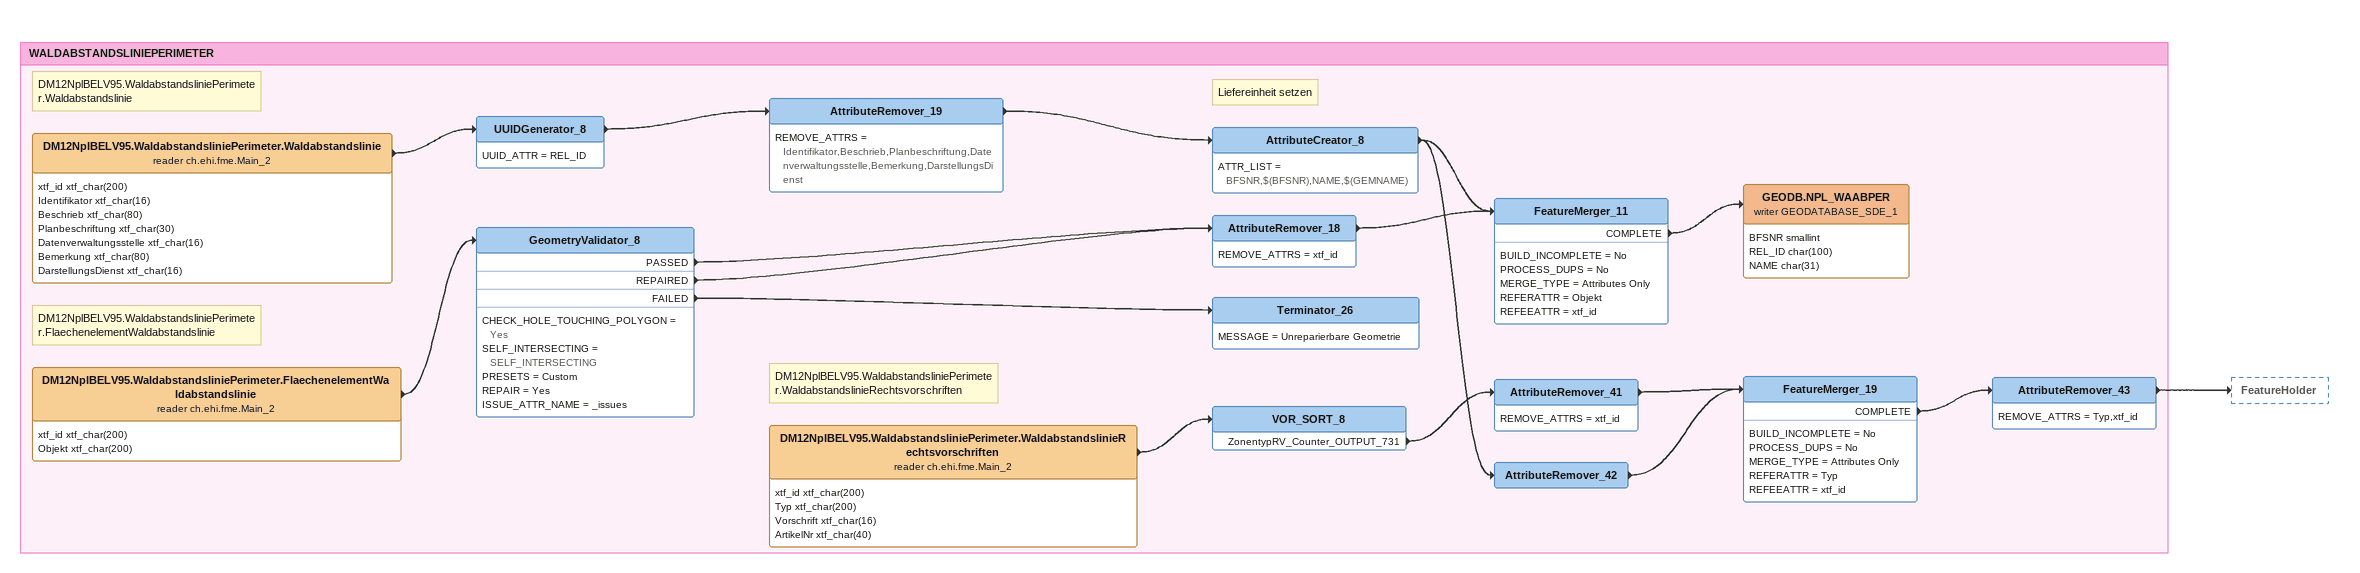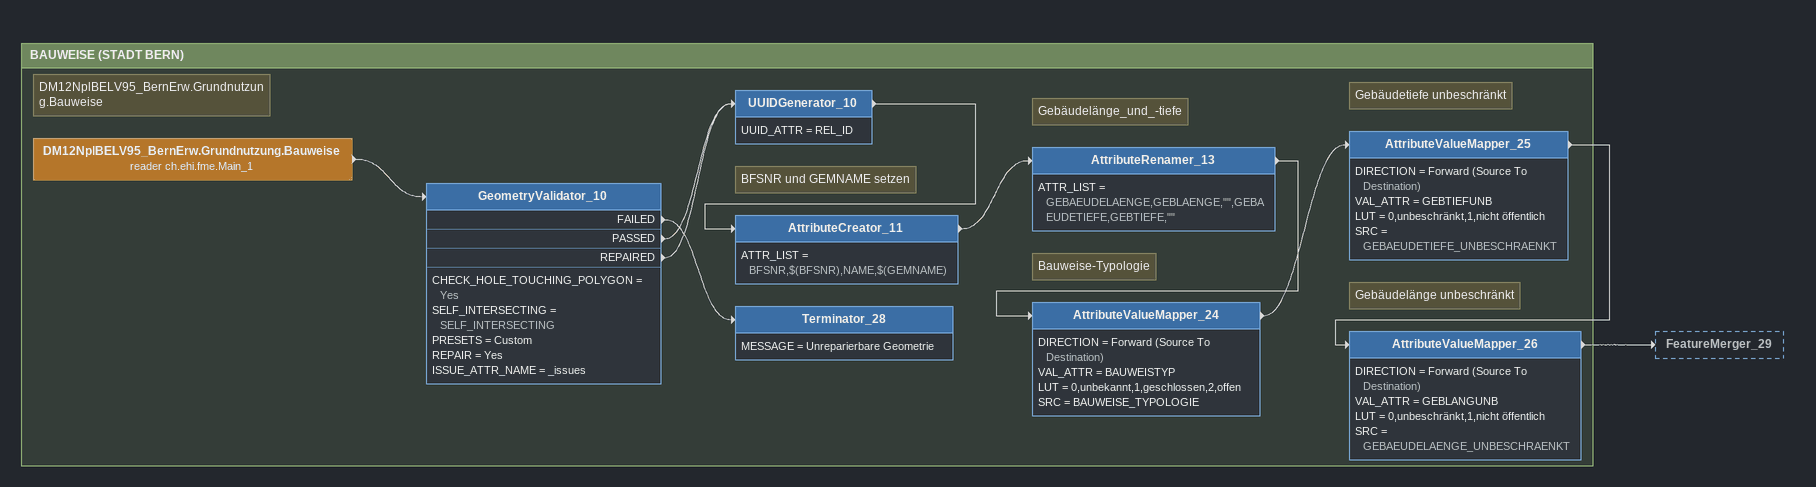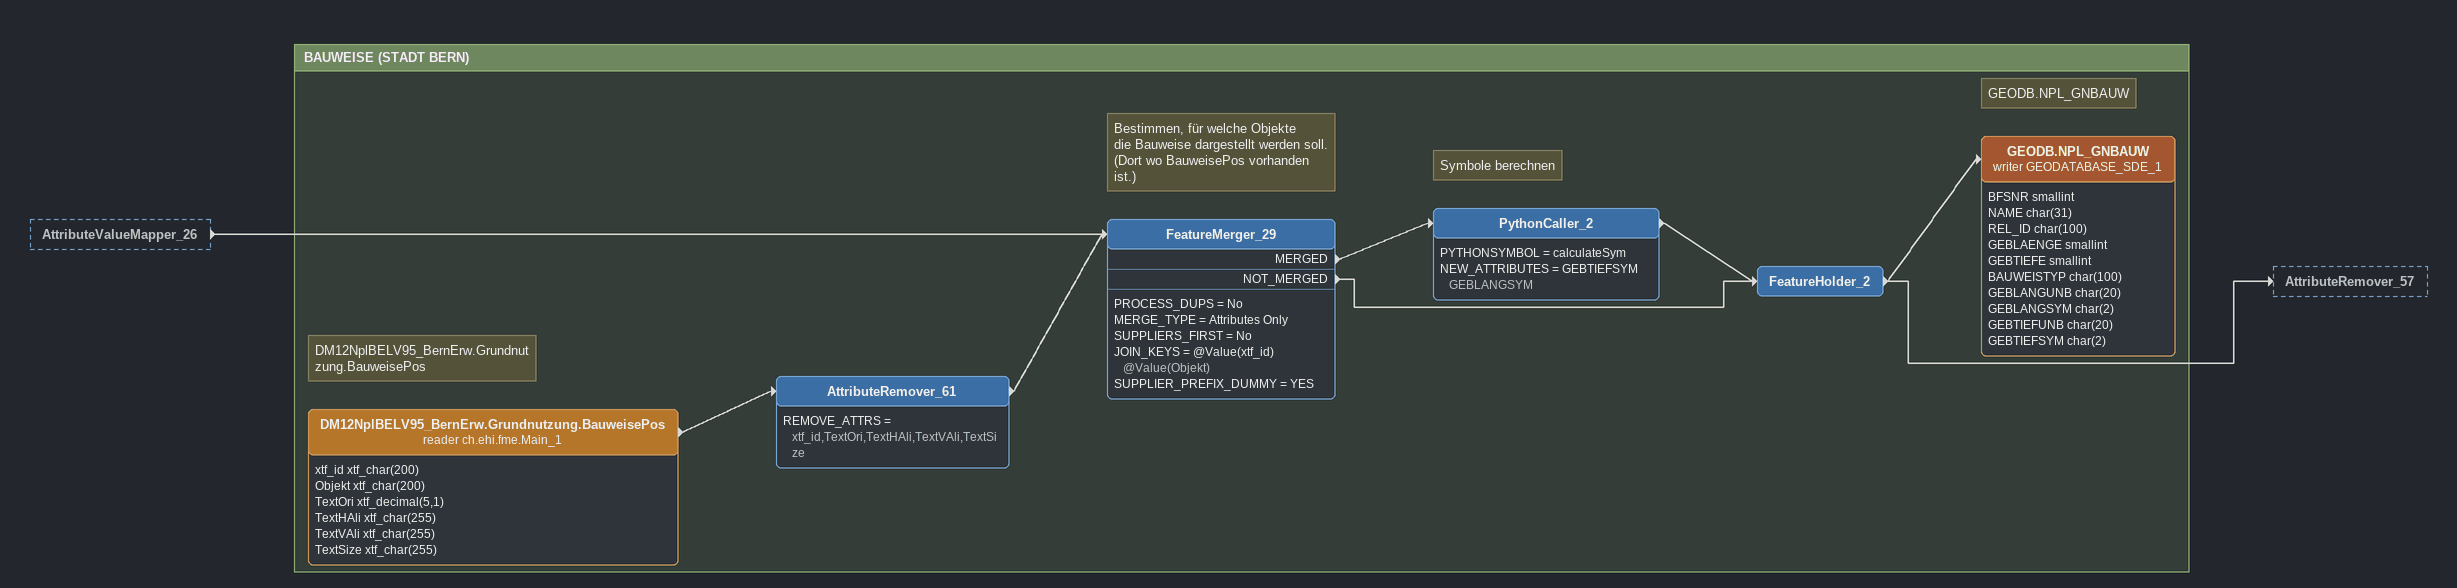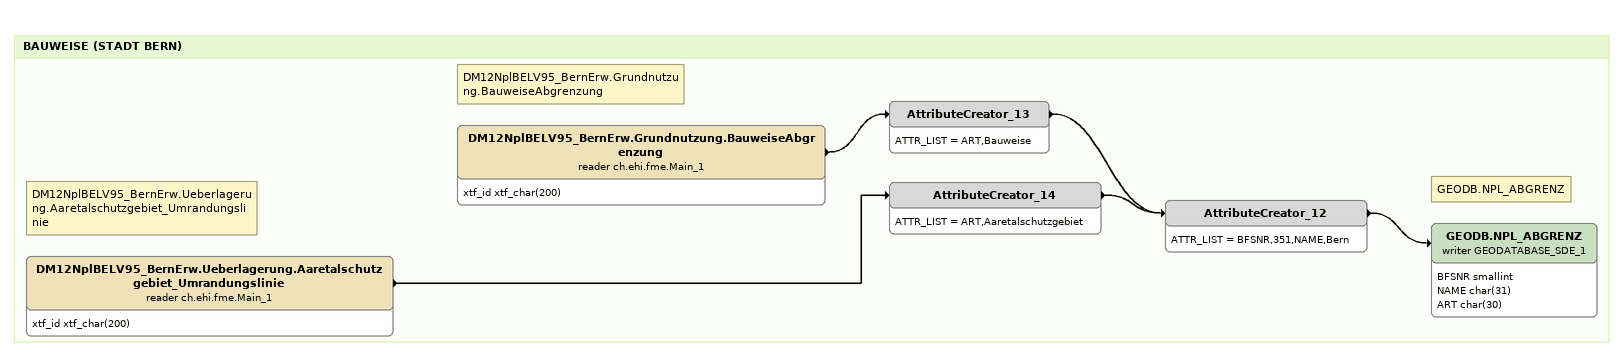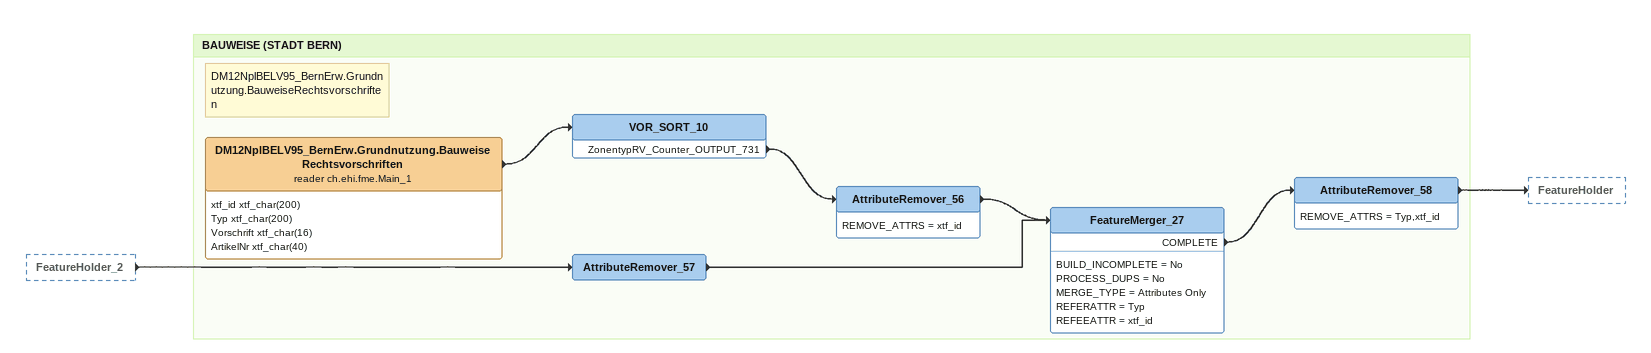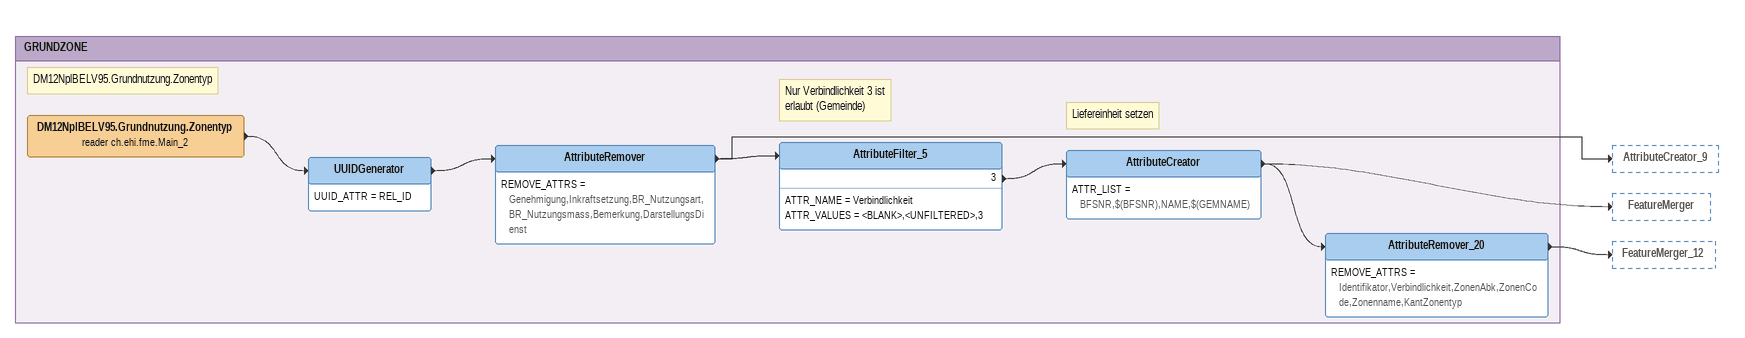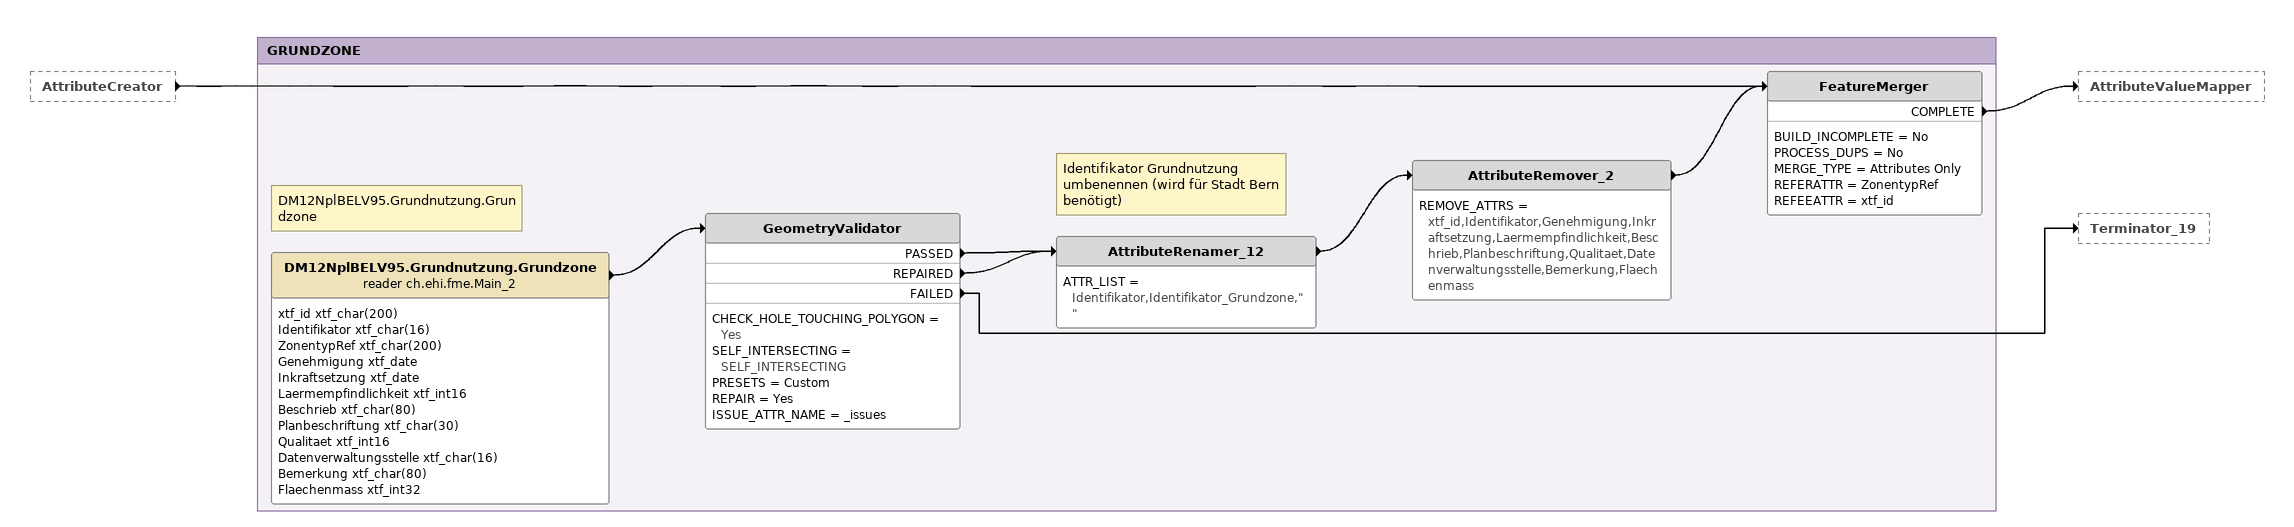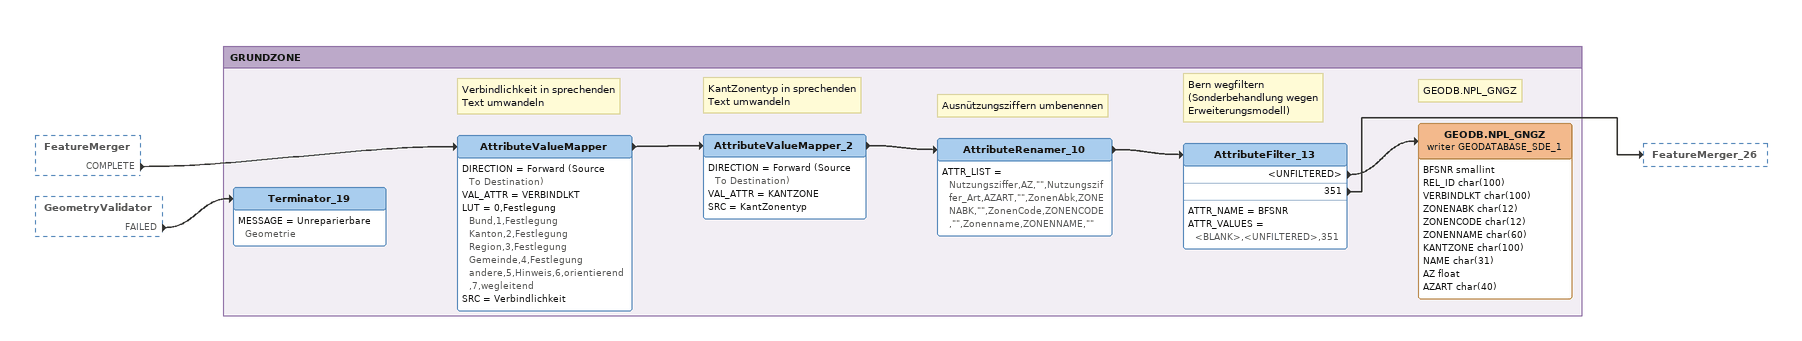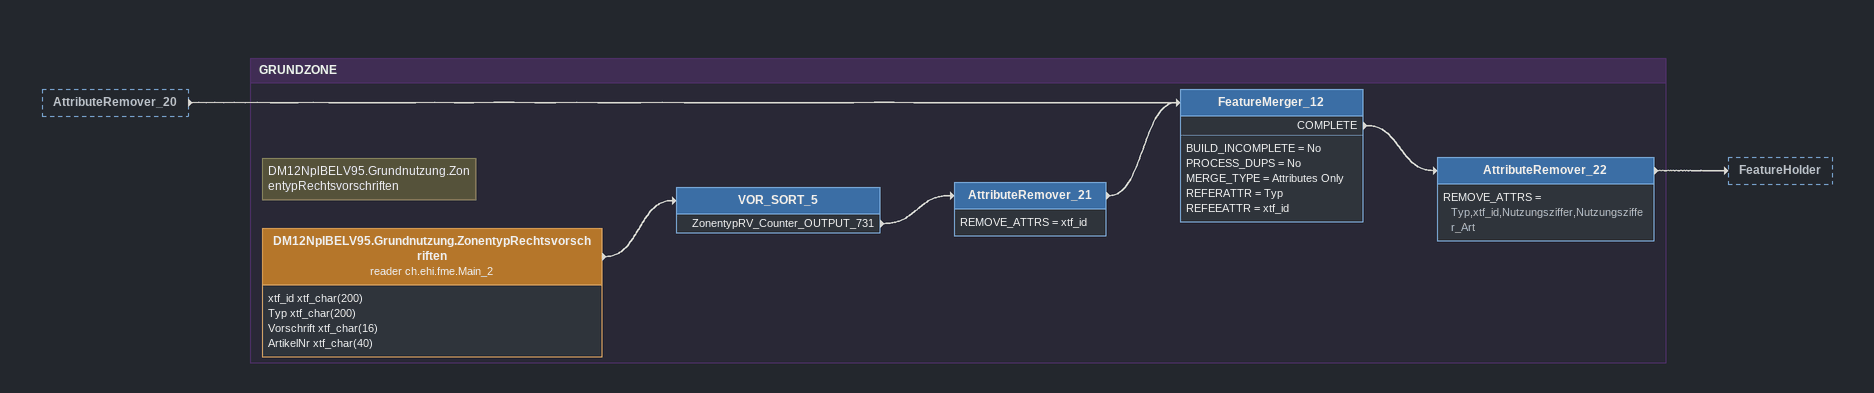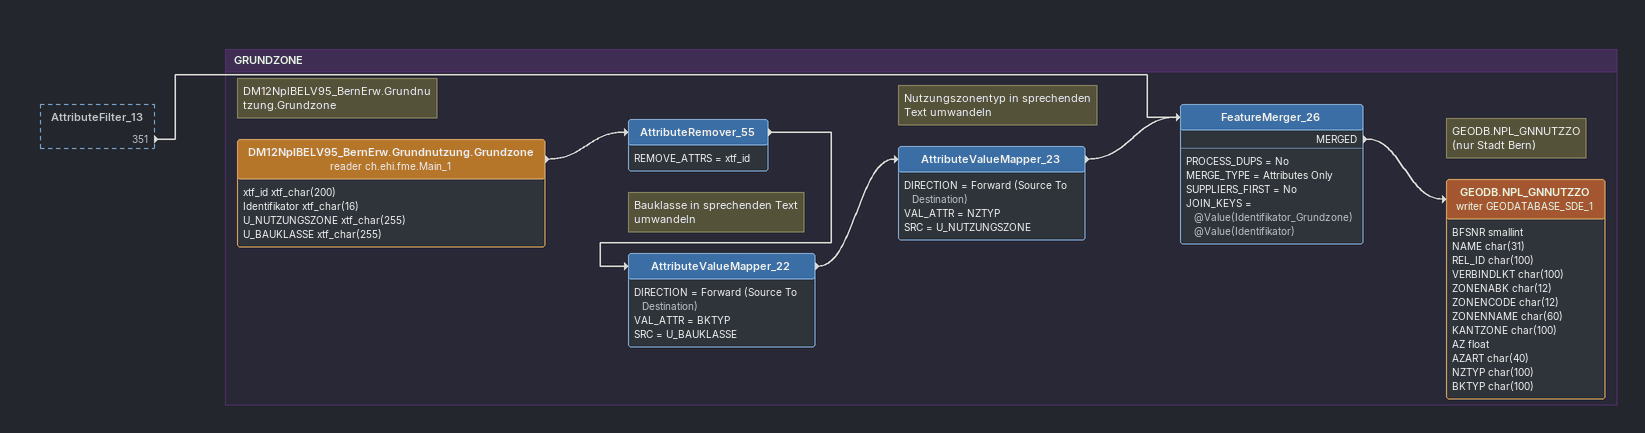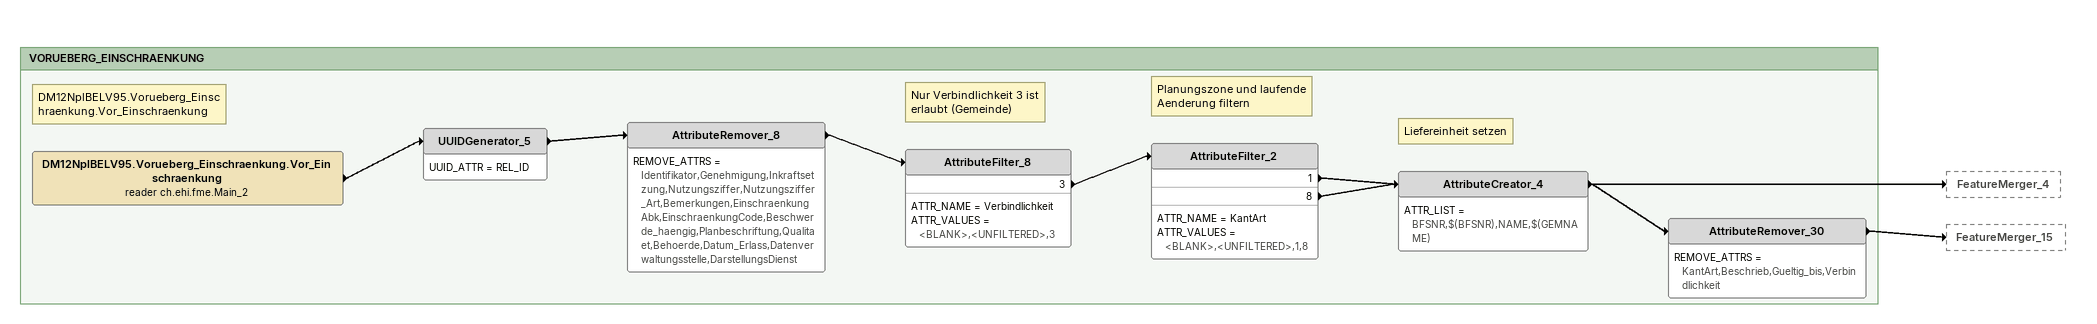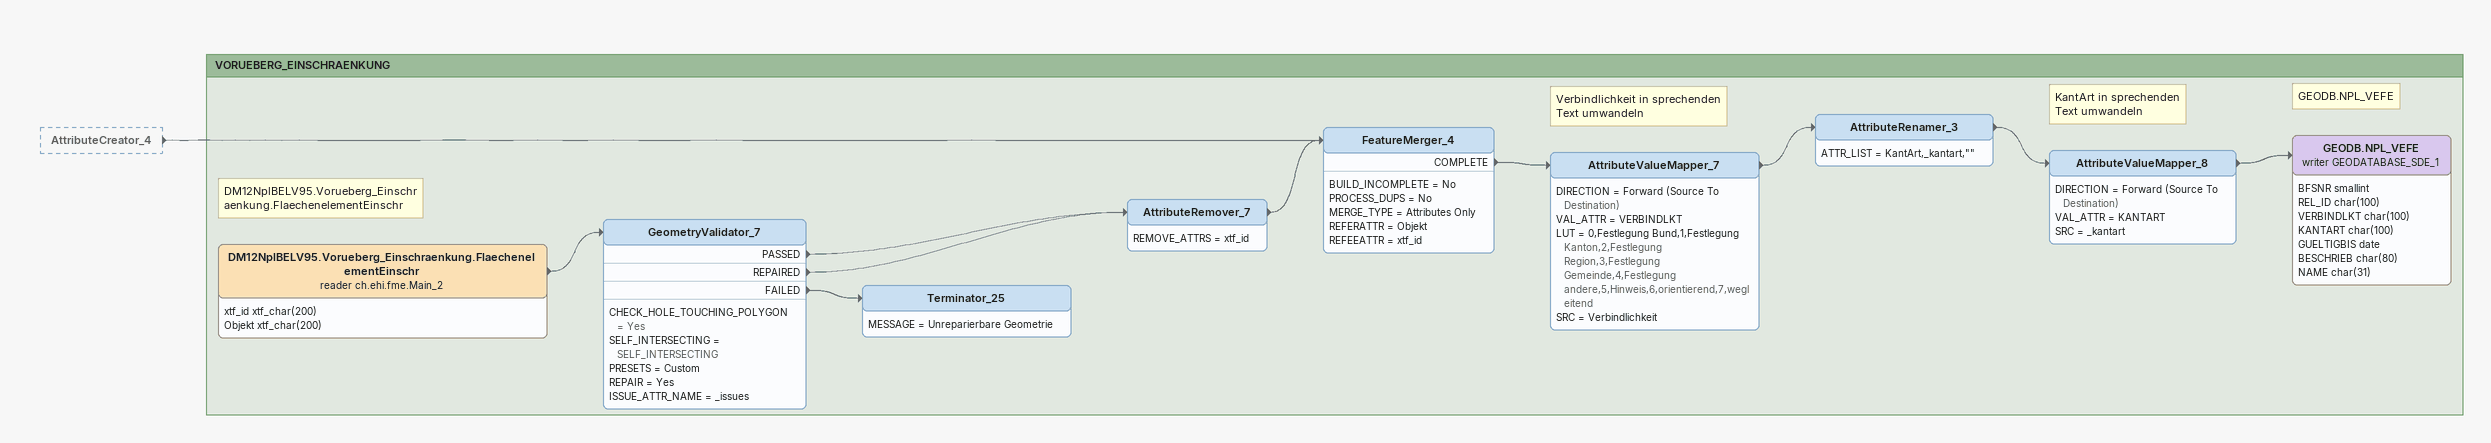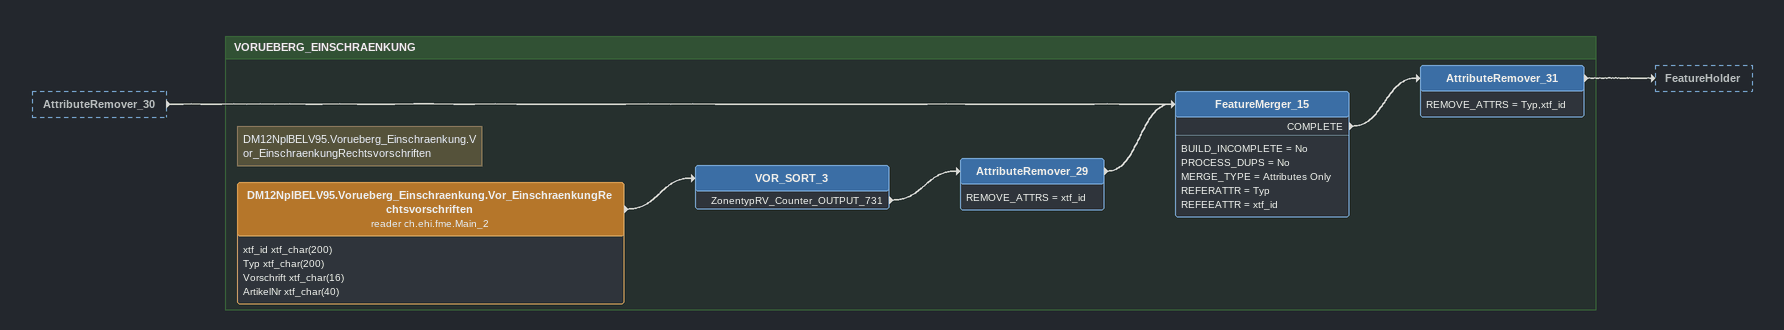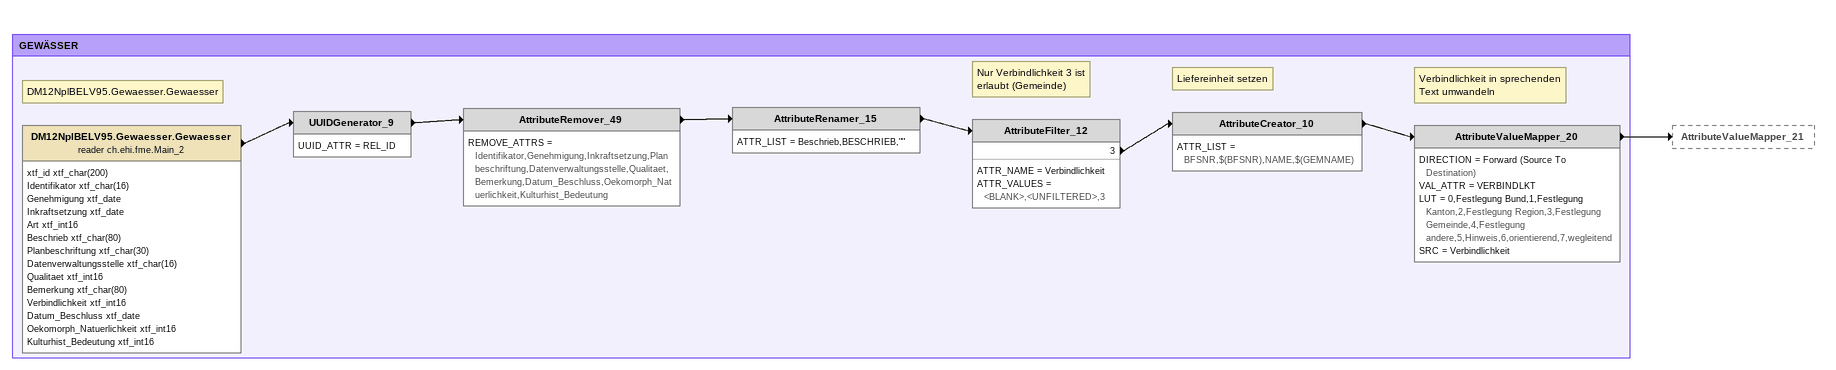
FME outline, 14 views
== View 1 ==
Bookmark: WALDABSTANDSLINIEPERIMETER
Note: DM12NplBELV95.WaldabstandsliniePerimeter.Waldabstandslinie
DM12NplBELV95.WaldabstandsliniePerimeter.Waldabstandslinie (reader ch.ehi.fme.Main_2)
    attributes: xtf_id xtf_char(200), Identifikator xtf_char(16), Beschrieb xtf_char(80), Planbeschriftung xtf_char(30), Datenverwaltungsstelle xtf_char(16), Bemerkung xtf_char(80), DarstellungsDienst xtf_char(16)
    -> UUIDGenerator_8
UUIDGenerator_8
    UUID_ATTR = REL_ID
    -> AttributeRemover_19
AttributeRemover_19
    REMOVE_ATTRS = Identifikator,Beschrieb,Planbeschriftung,Datenverwaltungsstelle,Bemerkung,DarstellungsDienst
    -> AttributeCreator_8
Note: Liefereinheit setzen
AttributeCreator_8
    ATTR_LIST = BFSNR,$(BFSNR),NAME,$(GEMNAME)
    -> FeatureMerger_11
    -> AttributeRemover_42
AttributeRemover_42
    -> FeatureMerger_19
Note: DM12NplBELV95.WaldabstandsliniePerimeter.FlaechenelementWaldabstandslinie
DM12NplBELV95.WaldabstandsliniePerimeter.FlaechenelementWaldabstandslinie (reader ch.ehi.fme.Main_2)
    attributes: xtf_id xtf_char(200), Objekt xtf_char(200)
    -> GeometryValidator_8
GeometryValidator_8
    CHECK_HOLE_TOUCHING_POLYGON = Yes
    SELF_INTERSECTING = SELF_INTERSECTING
    PRESETS = Custom
    REPAIR = Yes
    ISSUE_ATTR_NAME = _issues
    PASSED -> AttributeRemover_18
    REPAIRED -> AttributeRemover_18
    FAILED -> Terminator_26
AttributeRemover_18
    REMOVE_ATTRS = xtf_id
    -> FeatureMerger_11
FeatureMerger_11
    BUILD_INCOMPLETE = No
    PROCESS_DUPS = No
    MERGE_TYPE = Attributes Only
    REFERATTR = Objekt
    REFEEATTR = xtf_id
    COMPLETE -> GEODB.NPL_WAABPER (writer GEODATABASE_SDE_1)
GEODB.NPL_WAABPER (writer GEODATABASE_SDE_1)
    attributes: BFSNR smallint, REL_ID char(100), NAME char(31)
Terminator_26
    MESSAGE = Unreparierbare Geometrie
Note: DM12NplBELV95.WaldabstandsliniePerimeter.WaldabstandslinieRechtsvorschriften
DM12NplBELV95.WaldabstandsliniePerimeter.WaldabstandslinieRechtsvorschriften (reader ch.ehi.fme.Main_2)
    attributes: xtf_id xtf_char(200), Typ xtf_char(200), Vorschrift xtf_char(16), ArtikelNr xtf_char(40)
    -> VOR_SORT_8
VOR_SORT_8
    ZonentypRV_Counter_OUTPUT_731 -> AttributeRemover_41
AttributeRemover_41
    REMOVE_ATTRS = xtf_id
    -> FeatureMerger_19
FeatureMerger_19
    BUILD_INCOMPLETE = No
    PROCESS_DUPS = No
    MERGE_TYPE = Attributes Only
    REFERATTR = Typ
    REFEEATTR = xtf_id
    COMPLETE -> AttributeRemover_43
AttributeRemover_43
    REMOVE_ATTRS = Typ,xtf_id
    -> FeatureHolder

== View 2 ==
Bookmark: BAUWEISE (STADT BERN)
Note: DM12NplBELV95_BernErw.Grundnutzung.Bauweise
DM12NplBELV95_BernErw.Grundnutzung.Bauweise (reader ch.ehi.fme.Main_1)
    -> GeometryValidator_10
GeometryValidator_10
    CHECK_HOLE_TOUCHING_POLYGON = Yes
    SELF_INTERSECTING = SELF_INTERSECTING
    PRESETS = Custom
    REPAIR = Yes
    ISSUE_ATTR_NAME = _issues
    FAILED -> Terminator_28
    PASSED -> UUIDGenerator_10
    REPAIRED -> UUIDGenerator_10
UUIDGenerator_10
    UUID_ATTR = REL_ID
    -> AttributeCreator_11
Note: BFSNR und GEMNAME setzen
AttributeCreator_11
    ATTR_LIST = BFSNR,$(BFSNR),NAME,$(GEMNAME)
    -> AttributeRenamer_13
Note: Gebäudelänge_und_-tiefe
AttributeRenamer_13
    ATTR_LIST = GEBAEUDELAENGE,GEBLAENGE,"",GEBAEUDETIEFE,GEBTIEFE,""
    -> AttributeValueMapper_24
Note: Bauweise-Typologie
AttributeValueMapper_24
    DIRECTION = Forward (Source To Destination)
    VAL_ATTR = BAUWEISTYP
    LUT = 0,unbekannt,1,geschlossen,2,offen
    SRC = BAUWEISE_TYPOLOGIE
    -> AttributeValueMapper_25
Note: Gebäudetiefe unbeschränkt
AttributeValueMapper_25
    DIRECTION = Forward (Source To Destination)
    VAL_ATTR = GEBTIEFUNB
    LUT = 0,unbeschränkt,1,nicht öffentlich
    SRC = GEBAEUDETIEFE_UNBESCHRAENKT
    -> AttributeValueMapper_26
Note: Gebäudelänge unbeschränkt
AttributeValueMapper_26
    DIRECTION = Forward (Source To Destination)
    VAL_ATTR = GEBLANGUNB
    LUT = 0,unbeschränkt,1,nicht öffentlich
    SRC = GEBAEUDELAENGE_UNBESCHRAENKT
    -> FeatureMerger_29
Terminator_28
    MESSAGE = Unreparierbare Geometrie

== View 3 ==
AttributeValueMapper_26 [outside]
    -> FeatureMerger_29

Bookmark: BAUWEISE (STADT BERN)
Note: DM12NplBELV95_BernErw.Grundnutzung.BauweisePos
DM12NplBELV95_BernErw.Grundnutzung.BauweisePos (reader ch.ehi.fme.Main_1)
    attributes: xtf_id xtf_char(200), Objekt xtf_char(200), TextOri xtf_decimal(5,1), TextHAli xtf_char(255), TextVAli xtf_char(255), TextSize xtf_char(255)
    -> AttributeRemover_61
AttributeRemover_61
    REMOVE_ATTRS = xtf_id,TextOri,TextHAli,TextVAli,TextSize
    -> FeatureMerger_29
Note: Bestimmen, für welche Objekte / die Bauweise dargestellt werden soll. / (Dort wo BauweisePos vorhanden / ist.)
FeatureMerger_29
    PROCESS_DUPS = No
    MERGE_TYPE = Attributes Only
    SUPPLIERS_FIRST = No
    JOIN_KEYS = @Value(xtf_id) @Value(Objekt)
    SUPPLIER_PREFIX_DUMMY = YES
    MERGED -> PythonCaller_2
    NOT_MERGED -> FeatureHolder_2
Note: Symbole berechnen
PythonCaller_2
    PYTHONSYMBOL = calculateSym
    NEW_ATTRIBUTES = GEBTIEFSYM GEBLANGSYM
    -> FeatureHolder_2
FeatureHolder_2
    -> GEODB.NPL_GNBAUW (writer GEODATABASE_SDE_1)
    -> AttributeRemover_57
Note: GEODB.NPL_GNBAUW
GEODB.NPL_GNBAUW (writer GEODATABASE_SDE_1)
    attributes: BFSNR smallint, NAME char(31), REL_ID char(100), GEBLAENGE smallint, GEBTIEFE smallint, BAUWEISTYP char(100), GEBLANGUNB char(20), GEBLANGSYM char(2), GEBTIEFUNB char(20), GEBTIEFSYM char(2)

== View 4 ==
Bookmark: BAUWEISE (STADT BERN)
Note: DM12NplBELV95_BernErw.Ueberlagerung.Aaretalschutzgebiet_Umrandungslinie
DM12NplBELV95_BernErw.Ueberlagerung.Aaretalschutzgebiet_Umrandungslinie (reader ch.ehi.fme.Main_1)
    attributes: xtf_id xtf_char(200)
    -> AttributeCreator_14
AttributeCreator_14
    ATTR_LIST = ART,Aaretalschutzgebiet
    -> AttributeCreator_12
Note: DM12NplBELV95_BernErw.Grundnutzung.BauweiseAbgrenzung
DM12NplBELV95_BernErw.Grundnutzung.BauweiseAbgrenzung (reader ch.ehi.fme.Main_1)
    attributes: xtf_id xtf_char(200)
    -> AttributeCreator_13
AttributeCreator_13
    ATTR_LIST = ART,Bauweise
    -> AttributeCreator_12
AttributeCreator_12
    ATTR_LIST = BFSNR,351,NAME,Bern
    -> GEODB.NPL_ABGRENZ (writer GEODATABASE_SDE_1)
Note: GEODB.NPL_ABGRENZ
GEODB.NPL_ABGRENZ (writer GEODATABASE_SDE_1)
    attributes: BFSNR smallint, NAME char(31), ART char(30)

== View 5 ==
FeatureHolder_2 [outside]
    -> AttributeRemover_57

Bookmark: BAUWEISE (STADT BERN)
AttributeRemover_57
    -> FeatureMerger_27
Note: DM12NplBELV95_BernErw.Grundnutzung.BauweiseRechtsvorschriften
DM12NplBELV95_BernErw.Grundnutzung.BauweiseRechtsvorschriften (reader ch.ehi.fme.Main_1)
    attributes: xtf_id xtf_char(200), Typ xtf_char(200), Vorschrift xtf_char(16), ArtikelNr xtf_char(40)
    -> VOR_SORT_10
VOR_SORT_10
    ZonentypRV_Counter_OUTPUT_731 -> AttributeRemover_56
AttributeRemover_56
    REMOVE_ATTRS = xtf_id
    -> FeatureMerger_27
FeatureMerger_27
    BUILD_INCOMPLETE = No
    PROCESS_DUPS = No
    MERGE_TYPE = Attributes Only
    REFERATTR = Typ
    REFEEATTR = xtf_id
    COMPLETE -> AttributeRemover_58
AttributeRemover_58
    REMOVE_ATTRS = Typ,xtf_id
    -> FeatureHolder

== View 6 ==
Bookmark: GRUNDZONE
Note: DM12NplBELV95.Grundnutzung.Zonentyp
DM12NplBELV95.Grundnutzung.Zonentyp (reader ch.ehi.fme.Main_2)
    -> UUIDGenerator
UUIDGenerator
    UUID_ATTR = REL_ID
    -> AttributeRemover
AttributeRemover
    REMOVE_ATTRS = Genehmigung,Inkraftsetzung,BR_Nutzungsart,BR_Nutzungsmass,Bemerkung,DarstellungsDienst
    -> AttributeFilter_5
    -> AttributeCreator_9
Note: Nur Verbindlichkeit 3 ist / erlaubt (Gemeinde)
AttributeFilter_5
    ATTR_NAME = Verbindlichkeit
    ATTR_VALUES = <BLANK>,<UNFILTERED>,3
    3 -> AttributeCreator
Note: Liefereinheit setzen
AttributeCreator
    ATTR_LIST = BFSNR,$(BFSNR),NAME,$(GEMNAME)
    -> FeatureMerger
    -> AttributeRemover_20
AttributeRemover_20
    REMOVE_ATTRS = Identifikator,Verbindlichkeit,ZonenAbk,ZonenCode,Zonenname,KantZonentyp
    -> FeatureMerger_12

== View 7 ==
AttributeCreator [outside]
    -> FeatureMerger

Bookmark: GRUNDZONE
Note: DM12NplBELV95.Grundnutzung.Grundzone
DM12NplBELV95.Grundnutzung.Grundzone (reader ch.ehi.fme.Main_2)
    attributes: xtf_id xtf_char(200), Identifikator xtf_char(16), ZonentypRef xtf_char(200), Genehmigung xtf_date, Inkraftsetzung xtf_date, Laermempfindlichkeit xtf_int16, Beschrieb xtf_char(80), Planbeschriftung xtf_char(30), Qualitaet xtf_int16, Datenverwaltungsstelle xtf_char(16), Bemerkung xtf_char(80), Flaechenmass xtf_int32
    -> GeometryValidator
GeometryValidator
    CHECK_HOLE_TOUCHING_POLYGON = Yes
    SELF_INTERSECTING = SELF_INTERSECTING
    PRESETS = Custom
    REPAIR = Yes
    ISSUE_ATTR_NAME = _issues
    PASSED -> AttributeRenamer_12
    REPAIRED -> AttributeRenamer_12
    FAILED -> Terminator_19
Note: Identifikator Grundnutzung / umbenennen (wird für Stadt Bern / benötigt)
AttributeRenamer_12
    ATTR_LIST = Identifikator,Identifikator_Grundzone,""
    -> AttributeRemover_2
AttributeRemover_2
    REMOVE_ATTRS = xtf_id,Identifikator,Genehmigung,Inkraftsetzung,Laermempfindlichkeit,Beschrieb,Planbeschriftung,Qualitaet,Datenverwaltungsstelle,Bemerkung,Flaechenmass
    -> FeatureMerger
FeatureMerger
    BUILD_INCOMPLETE = No
    PROCESS_DUPS = No
    MERGE_TYPE = Attributes Only
    REFERATTR = ZonentypRef
    REFEEATTR = xtf_id
    COMPLETE -> AttributeValueMapper

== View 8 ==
FeatureMerger [outside]
    COMPLETE -> AttributeValueMapper
GeometryValidator [outside]
    FAILED -> Terminator_19

Bookmark: GRUNDZONE
Note: Verbindlichkeit in sprechenden / Text umwandeln
AttributeValueMapper
    DIRECTION = Forward (Source To Destination)
    VAL_ATTR = VERBINDLKT
    LUT = 0,Festlegung Bund,1,Festlegung Kanton,2,Festlegung Region,3,Festlegung Gemeinde,4,Festlegung andere,5,Hinweis,6,orientierend,7,wegleitend
    SRC = Verbindlichkeit
    -> AttributeValueMapper_2
Note: KantZonentyp in sprechenden / Text umwandeln
AttributeValueMapper_2
    DIRECTION = Forward (Source To Destination)
    VAL_ATTR = KANTZONE
    SRC = KantZonentyp
    -> AttributeRenamer_10
Note: Ausnützungsziffern umbenennen
AttributeRenamer_10
    ATTR_LIST = Nutzungsziffer,AZ,"",Nutzungsziffer_Art,AZART,"",ZonenAbk,ZONENABK,"",ZonenCode,ZONENCODE,"",Zonenname,ZONENNAME,""
    -> AttributeFilter_13
Note: Bern wegfiltern / (Sonderbehandlung wegen / Erweiterungsmodell)
AttributeFilter_13
    ATTR_NAME = BFSNR
    ATTR_VALUES = <BLANK>,<UNFILTERED>,351
    <UNFILTERED> -> GEODB.NPL_GNGZ (writer GEODATABASE_SDE_1)
    351 -> FeatureMerger_26
Note: GEODB.NPL_GNGZ
GEODB.NPL_GNGZ (writer GEODATABASE_SDE_1)
    attributes: BFSNR smallint, REL_ID char(100), VERBINDLKT char(100), ZONENABK char(12), ZONENCODE char(12), ZONENNAME char(60), KANTZONE char(100), NAME char(31), AZ float, AZART char(40)
Terminator_19
    MESSAGE = Unreparierbare Geometrie

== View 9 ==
AttributeRemover_20 [outside]
    -> FeatureMerger_12

Bookmark: GRUNDZONE
Note: DM12NplBELV95.Grundnutzung.ZonentypRechtsvorschriften
DM12NplBELV95.Grundnutzung.ZonentypRechtsvorschriften (reader ch.ehi.fme.Main_2)
    attributes: xtf_id xtf_char(200), Typ xtf_char(200), Vorschrift xtf_char(16), ArtikelNr xtf_char(40)
    -> VOR_SORT_5
VOR_SORT_5
    ZonentypRV_Counter_OUTPUT_731 -> AttributeRemover_21
AttributeRemover_21
    REMOVE_ATTRS = xtf_id
    -> FeatureMerger_12
FeatureMerger_12
    BUILD_INCOMPLETE = No
    PROCESS_DUPS = No
    MERGE_TYPE = Attributes Only
    REFERATTR = Typ
    REFEEATTR = xtf_id
    COMPLETE -> AttributeRemover_22
AttributeRemover_22
    REMOVE_ATTRS = Typ,xtf_id,Nutzungsziffer,Nutzungsziffer_Art
    -> FeatureHolder

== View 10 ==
AttributeFilter_13 [outside]
    351 -> FeatureMerger_26

Bookmark: GRUNDZONE
Note: DM12NplBELV95_BernErw.Grundnutzung.Grundzone
DM12NplBELV95_BernErw.Grundnutzung.Grundzone (reader ch.ehi.fme.Main_1)
    attributes: xtf_id xtf_char(200), Identifikator xtf_char(16), U_NUTZUNGSZONE xtf_char(255), U_BAUKLASSE xtf_char(255)
    -> AttributeRemover_55
AttributeRemover_55
    REMOVE_ATTRS = xtf_id
    -> AttributeValueMapper_22
Note: Bauklasse in sprechenden Text / umwandeln
AttributeValueMapper_22
    DIRECTION = Forward (Source To Destination)
    VAL_ATTR = BKTYP
    SRC = U_BAUKLASSE
    -> AttributeValueMapper_23
Note: Nutzungszonentyp in sprechenden / Text umwandeln
AttributeValueMapper_23
    DIRECTION = Forward (Source To Destination)
    VAL_ATTR = NZTYP
    SRC = U_NUTZUNGSZONE
    -> FeatureMerger_26
FeatureMerger_26
    PROCESS_DUPS = No
    MERGE_TYPE = Attributes Only
    SUPPLIERS_FIRST = No
    JOIN_KEYS = @Value(Identifikator_Grundzone) @Value(Identifikator)
    MERGED -> GEODB.NPL_GNNUTZZO (writer GEODATABASE_SDE_1)
Note: GEODB.NPL_GNNUTZZO / (nur Stadt Bern)
GEODB.NPL_GNNUTZZO (writer GEODATABASE_SDE_1)
    attributes: BFSNR smallint, NAME char(31), REL_ID char(100), VERBINDLKT char(100), ZONENABK char(12), ZONENCODE char(12), ZONENNAME char(60), KANTZONE char(100), AZ float, AZART char(40), NZTYP char(100), BKTYP char(100)

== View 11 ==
Bookmark: VORUEBERG_EINSCHRAENKUNG
Note: DM12NplBELV95.Vorueberg_Einschraenkung.Vor_Einschraenkung
DM12NplBELV95.Vorueberg_Einschraenkung.Vor_Einschraenkung (reader ch.ehi.fme.Main_2)
    -> UUIDGenerator_5
UUIDGenerator_5
    UUID_ATTR = REL_ID
    -> AttributeRemover_8
AttributeRemover_8
    REMOVE_ATTRS = Identifikator,Genehmigung,Inkraftsetzung,Nutzungsziffer,Nutzungsziffer_Art,Bemerkungen,EinschraenkungAbk,EinschraenkungCode,Beschwerde_haengig,Planbeschriftung,Qualitaet,Behoerde,Datum_Erlass,Datenverwaltungsstelle,DarstellungsDienst
    -> AttributeFilter_8
Note: Nur Verbindlichkeit 3 ist / erlaubt (Gemeinde)
AttributeFilter_8
    ATTR_NAME = Verbindlichkeit
    ATTR_VALUES = <BLANK>,<UNFILTERED>,3
    3 -> AttributeFilter_2
Note: Planungszone und laufende / Aenderung filtern
AttributeFilter_2
    ATTR_NAME = KantArt
    ATTR_VALUES = <BLANK>,<UNFILTERED>,1,8
    1 -> AttributeCreator_4
    8 -> AttributeCreator_4
Note: Liefereinheit setzen
AttributeCreator_4
    ATTR_LIST = BFSNR,$(BFSNR),NAME,$(GEMNAME)
    -> FeatureMerger_4
    -> AttributeRemover_30
AttributeRemover_30
    REMOVE_ATTRS = KantArt,Beschrieb,Gueltig_bis,Verbindlichkeit
    -> FeatureMerger_15

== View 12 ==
AttributeCreator_4 [outside]
    -> FeatureMerger_4

Bookmark: VORUEBERG_EINSCHRAENKUNG
Note: DM12NplBELV95.Vorueberg_Einschraenkung.FlaechenelementEinschr
DM12NplBELV95.Vorueberg_Einschraenkung.FlaechenelementEinschr (reader ch.ehi.fme.Main_2)
    attributes: xtf_id xtf_char(200), Objekt xtf_char(200)
    -> GeometryValidator_7
GeometryValidator_7
    CHECK_HOLE_TOUCHING_POLYGON = Yes
    SELF_INTERSECTING = SELF_INTERSECTING
    PRESETS = Custom
    REPAIR = Yes
    ISSUE_ATTR_NAME = _issues
    PASSED -> AttributeRemover_7
    REPAIRED -> AttributeRemover_7
    FAILED -> Terminator_25
AttributeRemover_7
    REMOVE_ATTRS = xtf_id
    -> FeatureMerger_4
FeatureMerger_4
    BUILD_INCOMPLETE = No
    PROCESS_DUPS = No
    MERGE_TYPE = Attributes Only
    REFERATTR = Objekt
    REFEEATTR = xtf_id
    COMPLETE -> AttributeValueMapper_7
Note: Verbindlichkeit in sprechenden / Text umwandeln
AttributeValueMapper_7
    DIRECTION = Forward (Source To Destination)
    VAL_ATTR = VERBINDLKT
    LUT = 0,Festlegung Bund,1,Festlegung Kanton,2,Festlegung Region,3,Festlegung Gemeinde,4,Festlegung andere,5,Hinweis,6,orientierend,7,wegleitend
    SRC = Verbindlichkeit
    -> AttributeRenamer_3
AttributeRenamer_3
    ATTR_LIST = KantArt,_kantart,""
    -> AttributeValueMapper_8
Note: KantArt in sprechenden / Text umwandeln
AttributeValueMapper_8
    DIRECTION = Forward (Source To Destination)
    VAL_ATTR = KANTART
    SRC = _kantart
    -> GEODB.NPL_VEFE (writer GEODATABASE_SDE_1)
Note: GEODB.NPL_VEFE
GEODB.NPL_VEFE (writer GEODATABASE_SDE_1)
    attributes: BFSNR smallint, REL_ID char(100), VERBINDLKT char(100), KANTART char(100), GUELTIGBIS date, BESCHRIEB char(80), NAME char(31)
Terminator_25
    MESSAGE = Unreparierbare Geometrie

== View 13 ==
AttributeRemover_30 [outside]
    -> FeatureMerger_15

Bookmark: VORUEBERG_EINSCHRAENKUNG
Note: DM12NplBELV95.Vorueberg_Einschraenkung.Vor_EinschraenkungRechtsvorschriften
DM12NplBELV95.Vorueberg_Einschraenkung.Vor_EinschraenkungRechtsvorschriften (reader ch.ehi.fme.Main_2)
    attributes: xtf_id xtf_char(200), Typ xtf_char(200), Vorschrift xtf_char(16), ArtikelNr xtf_char(40)
    -> VOR_SORT_3
VOR_SORT_3
    ZonentypRV_Counter_OUTPUT_731 -> AttributeRemover_29
AttributeRemover_29
    REMOVE_ATTRS = xtf_id
    -> FeatureMerger_15
FeatureMerger_15
    BUILD_INCOMPLETE = No
    PROCESS_DUPS = No
    MERGE_TYPE = Attributes Only
    REFERATTR = Typ
    REFEEATTR = xtf_id
    COMPLETE -> AttributeRemover_31
AttributeRemover_31
    REMOVE_ATTRS = Typ,xtf_id
    -> FeatureHolder

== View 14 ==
Bookmark: GEWÄSSER
Note: DM12NplBELV95.Gewaesser.Gewaesser
DM12NplBELV95.Gewaesser.Gewaesser (reader ch.ehi.fme.Main_2)
    attributes: xtf_id xtf_char(200), Identifikator xtf_char(16), Genehmigung xtf_date, Inkraftsetzung xtf_date, Art xtf_int16, Beschrieb xtf_char(80), Planbeschriftung xtf_char(30), Datenverwaltungsstelle xtf_char(16), Qualitaet xtf_int16, Bemerkung xtf_char(80), Verbindlichkeit xtf_int16, Datum_Beschluss xtf_date, Oekomorph_Natuerlichkeit xtf_int16, Kulturhist_Bedeutung xtf_int16
    -> UUIDGenerator_9
UUIDGenerator_9
    UUID_ATTR = REL_ID
    -> AttributeRemover_49
AttributeRemover_49
    REMOVE_ATTRS = Identifikator,Genehmigung,Inkraftsetzung,Planbeschriftung,Datenverwaltungsstelle,Qualitaet,Bemerkung,Datum_Beschluss,Oekomorph_Natuerlichkeit,Kulturhist_Bedeutung
    -> AttributeRenamer_15
AttributeRenamer_15
    ATTR_LIST = Beschrieb,BESCHRIEB,""
    -> AttributeFilter_12
Note: Nur Verbindlichkeit 3 ist / erlaubt (Gemeinde)
AttributeFilter_12
    ATTR_NAME = Verbindlichkeit
    ATTR_VALUES = <BLANK>,<UNFILTERED>,3
    3 -> AttributeCreator_10
Note: Liefereinheit setzen
AttributeCreator_10
    ATTR_LIST = BFSNR,$(BFSNR),NAME,$(GEMNAME)
    -> AttributeValueMapper_20
Note: Verbindlichkeit in sprechenden / Text umwandeln
AttributeValueMapper_20
    DIRECTION = Forward (Source To Destination)
    VAL_ATTR = VERBINDLKT
    LUT = 0,Festlegung Bund,1,Festlegung Kanton,2,Festlegung Region,3,Festlegung Gemeinde,4,Festlegung andere,5,Hinweis,6,orientierend,7,wegleitend
    SRC = Verbindlichkeit
    -> AttributeValueMapper_21
